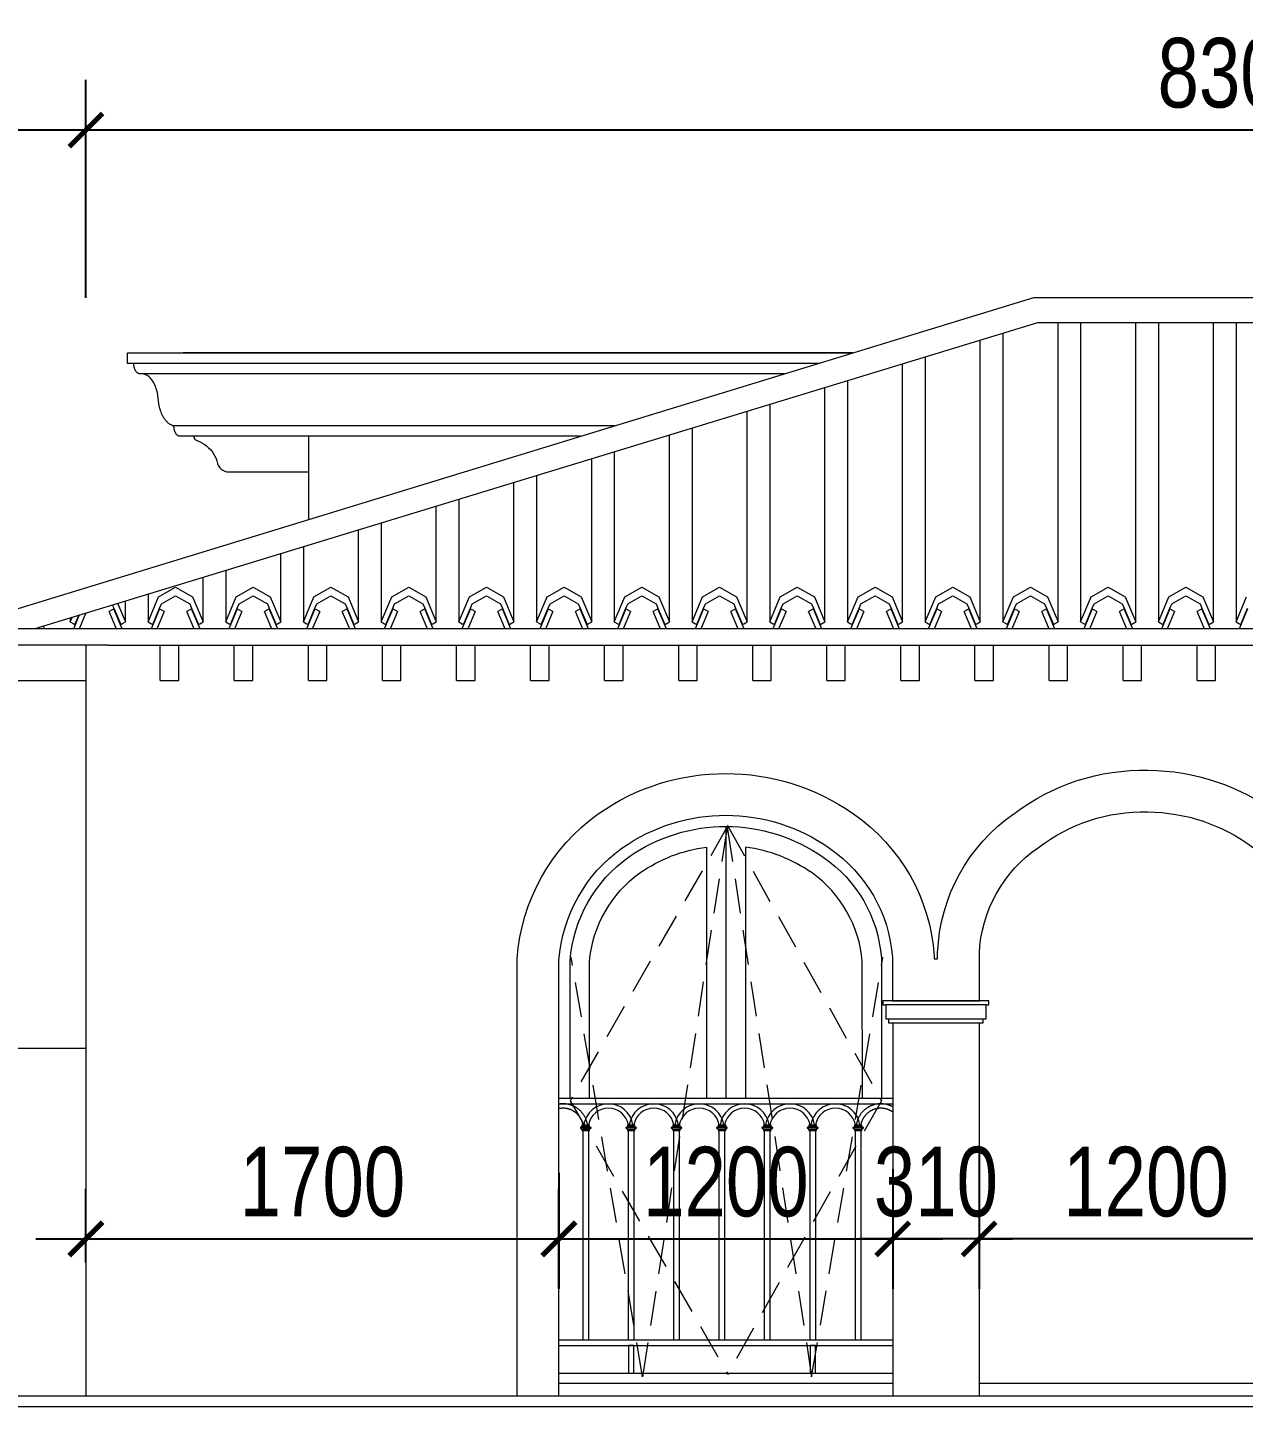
# Model space of a CAD drawing. Header units: millimetres. Extents: x -78046 to 260989, y -99288 to 158505.
# Drawn here: x 240354 to 244725, y -56219 to -51262 of the extents above; entities that cross this region are included whole.
import ezdxf
from ezdxf.xclip import XClip

# ---------------------------------------------------------------- set-up
doc = ezdxf.new("R2010")
doc.units = ezdxf.units.MM
doc.header["$LTSCALE"] = 100
doc.header["$XCLIPFRAME"] = 0
doc.header["$PDMODE"] = 98
doc.linetypes.add('HIDDEN', pattern=[0.375, 0.25, -0.125])
doc.layers.get('Defpoints').update_dxf_attribs({"lineweight": 13})
for name, color, linetype, lineweight in [('-DOOR', 137, 'Continuous', 9), ('-HATCH', 8, 'Continuous', 5), ('-HIDE', 3, 'HIDDEN', 13), ('-LINE1', 7, 'Continuous', 18)]:
    doc.layers.add(name, color=color, linetype=linetype, lineweight=lineweight)
doc.styles.add('AVANH', font='VHAVAN_2.TTF', dxfattribs={"width": 0.8})
doc.dimstyles.new('C_100A3', dxfattribs={"dimscale": 100, "dimtxt": 2.5, "dimasz": 1.2, "dimexe": 1.8, "dimexo": 0, "dimgap": 0.75, "dimtad": 1, "dimdec": 0, "dimzin": 0, "dimdsep": 46, "dimtxsty": 'AVANH', "dimblk": 'ARCHTICK', "dimcen": 0, "dimdle": 1.8, "dimclrd": 256, "dimclre": 256, "dimclrt": 7, "dimadec": 0, "dimazin": 0, "dimtfac": 0.0001, "dimtdec": 0, "dimtix": 1, "dimtmove": 2, "dimatfit": 3, "dimldrblk": 'ARCHTICK', "dimfxl": 1.8, "dimtolj": 1, "dimtzin": 0, "dimarcsym": 0})

# ---------------------------------------------------------------- blocks, each defined once
blk = doc.blocks.new('lancan')
for p, q in [((-1.1, 988.8), (6547.2, 988.8)), ((-1.1, 968.8), (6547.2, 968.8)), ((485.6, 893), (485.6, 891)), ((485.6, 893), (489.6, 893)), ((489.6, 893), (508.8, 893)), ((508.8, 893), (512.8, 893)), ((512.8, 891), (512.8, 893)), ((648.8, 893), (648.8, 891)), ((648.8, 893), (652.8, 893)), ((652.8, 893), (672, 893)), ((672, 893), (676, 893)), ((676, 891), (676, 893)), ((812, 893), (812, 891)), ((812, 893), (816, 893)), ((816, 893), (835.2, 893)), ((835.2, 893), (839.2, 893)), ((839.2, 891), (839.2, 893)), ((975.2, 893), (975.2, 891)), ((975.2, 893), (979.2, 893)), ((979.2, 893), (998.4, 893)), ((998.4, 893), (1002.4, 893)), ((1002.4, 891), (1002.4, 893)), ((1138.4, 893), (1138.4, 891)), ((1138.4, 893), (1142.4, 893)), ((1142.4, 893), (1161.6, 893)), ((1161.6, 893), (1165.6, 893)), ((1165.6, 891), (1165.6, 893)), ((1301.6, 893), (1301.6, 891)), ((1301.6, 893), (1305.6, 893)), ((1305.6, 893), (1324.8, 893)), ((1324.8, 893), (1328.8, 893)), ((1328.8, 891), (1328.8, 893)), ((1464.8, 893), (1464.8, 891)), ((1464.8, 893), (1468.8, 893)), ((1468.8, 893), (1488, 893)), ((1488, 893), (1492, 893)), ((1492, 891), (1492, 893)), ((488, 889), (479.8, 883.9)), ((479.8, 883.9), (479.8, 881.9)), ((489.6, 883.9), (479.8, 883.9)), ((479.8, 881.9), (488, 876.9)), ((489.6, 881.9), (479.8, 881.9)), ((485.6, 891), (488, 891)), ((485.6, 874.9), (485.6, 872.9)), ((485.6, 874.9), (488, 874.9)), ((485.6, 872.9), (489.6, 872.9)), ((488, 891), (488, 889)), ((488, 891), (489.6, 891)), ((488, 889), (510.4, 889)), ((488, 876.9), (488, 874.9)), ((488, 876.9), (510.4, 876.9)), ((488, 874.9), (489.6, 874.9)), ((508.8, 891), (489.6, 891)), ((489.6, 881.9), (489.6, 883.9)), ((489.6, 883.9), (508.8, 883.9)), ((489.6, 881.9), (508.8, 881.9)), ((508.8, 874.9), (489.6, 874.9)), ((489.6, 120), (489.6, 872.9)), ((489.6, 872.9), (508.8, 872.9)), ((508.8, 891), (510.4, 891)), ((508.8, 883.9), (508.8, 881.9)), ((508.8, 883.9), (518.6, 883.9)), ((508.8, 881.9), (518.6, 881.9)), ((508.8, 874.9), (510.4, 874.9)), ((508.8, 872.9), (508.8, 120)), ((508.8, 872.9), (512.8, 872.9)), ((510.4, 889), (510.4, 891)), ((510.4, 891), (512.8, 891)), ((518.6, 883.9), (510.4, 889)), ((510.4, 876.9), (518.6, 881.9)), ((510.4, 874.9), (510.4, 876.9)), ((510.4, 874.9), (512.8, 874.9)), ((512.8, 872.9), (512.8, 874.9)), ((518.6, 881.9), (518.6, 883.9)), ((651.2, 889), (643, 884)), ((643, 884), (643, 882)), ((652.8, 884), (643, 884)), ((643, 882), (651.2, 876.9)), ((652.8, 882), (643, 882)), ((648.8, 891), (651.2, 891)), ((648.8, 874.9), (648.8, 872.9)), ((648.8, 874.9), (651.2, 874.9)), ((648.8, 872.9), (652.8, 872.9)), ((651.2, 891), (651.2, 889)), ((651.2, 891), (652.8, 891)), ((651.2, 889), (673.6, 889)), ((651.2, 876.9), (651.2, 874.9)), ((651.2, 876.9), (673.6, 876.9)), ((651.2, 874.9), (652.8, 874.9)), ((672, 891), (652.8, 891)), ((652.8, 882), (652.8, 884)), ((652.8, 884), (672, 884)), ((652.8, 882), (672, 882)), ((672, 874.9), (652.8, 874.9)), ((652.8, 120), (652.8, 872.9)), ((652.8, 872.9), (672, 872.9)), ((672, 891), (673.6, 891)), ((672, 884), (672, 882)), ((672, 884), (681.8, 884)), ((672, 882), (681.8, 882)), ((672, 874.9), (673.6, 874.9)), ((672, 872.9), (672, 120)), ((672, 872.9), (676, 872.9)), ((673.6, 889), (673.6, 891)), ((673.6, 891), (676, 891)), ((681.8, 884), (673.6, 889)), ((673.6, 876.9), (681.8, 882)), ((673.6, 874.9), (673.6, 876.9)), ((673.6, 874.9), (676, 874.9)), ((676, 872.9), (676, 874.9)), ((681.8, 882), (681.8, 884)), ((814.4, 889), (806.2, 884)), ((806.2, 884), (806.2, 882)), ((816, 884), (806.2, 884)), ((806.2, 882), (814.4, 876.9)), ((816, 882), (806.2, 882)), ((812, 891), (814.4, 891)), ((812, 874.9), (812, 872.9)), ((812, 874.9), (814.4, 874.9)), ((812, 872.9), (816, 872.9)), ((814.4, 891), (814.4, 889)), ((814.4, 891), (816, 891)), ((814.4, 889), (836.8, 889)), ((814.4, 876.9), (814.4, 874.9)), ((814.4, 876.9), (836.8, 876.9)), ((814.4, 874.9), (816, 874.9)), ((835.2, 891), (816, 891)), ((816, 882), (816, 884)), ((816, 884), (835.2, 884)), ((816, 882), (835.2, 882)), ((835.2, 874.9), (816, 874.9)), ((816, 120), (816, 872.9)), ((816, 872.9), (835.2, 872.9)), ((835.2, 891), (836.8, 891)), ((835.2, 884), (835.2, 882)), ((835.2, 884), (845, 884)), ((835.2, 882), (845, 882)), ((835.2, 874.9), (836.8, 874.9)), ((835.2, 872.9), (835.2, 120)), ((835.2, 872.9), (839.2, 872.9)), ((836.8, 889), (836.8, 891)), ((836.8, 891), (839.2, 891)), ((845, 884), (836.8, 889)), ((836.8, 876.9), (845, 882)), ((836.8, 874.9), (836.8, 876.9)), ((836.8, 874.9), (839.2, 874.9)), ((839.2, 872.9), (839.2, 874.9)), ((845, 882), (845, 884)), ((977.6, 889), (969.4, 884)), ((969.4, 884), (969.4, 882)), ((979.2, 884), (969.4, 884)), ((969.4, 882), (977.6, 876.9)), ((979.2, 882), (969.4, 882)), ((975.2, 891), (977.6, 891)), ((975.2, 874.9), (975.2, 872.9)), ((975.2, 874.9), (977.6, 874.9)), ((975.2, 872.9), (979.2, 872.9)), ((977.6, 891), (977.6, 889)), ((977.6, 891), (979.2, 891)), ((977.6, 889), (1000, 889)), ((977.6, 876.9), (977.6, 874.9)), ((977.6, 876.9), (1000, 876.9)), ((977.6, 874.9), (979.2, 874.9)), ((998.4, 891), (979.2, 891)), ((979.2, 882), (979.2, 884)), ((979.2, 884), (998.4, 884)), ((979.2, 882), (998.4, 882)), ((998.4, 874.9), (979.2, 874.9)), ((979.2, 120), (979.2, 872.9)), ((979.2, 872.9), (998.4, 872.9)), ((998.4, 891), (1000, 891)), ((998.4, 884), (998.4, 882)), ((998.4, 884), (1008.2, 884)), ((998.4, 882), (1008.2, 882)), ((998.4, 874.9), (1000, 874.9)), ((998.4, 872.9), (998.4, 120)), ((998.4, 872.9), (1002.4, 872.9)), ((1000, 889), (1000, 891)), ((1000, 891), (1002.4, 891)), ((1008.2, 884), (1000, 889)), ((1000, 876.9), (1008.2, 882)), ((1000, 874.9), (1000, 876.9)), ((1000, 874.9), (1002.4, 874.9)), ((1002.4, 872.9), (1002.4, 874.9)), ((1008.2, 882), (1008.2, 884)), ((1140.8, 889), (1132.6, 884)), ((1132.6, 884), (1132.6, 882)), ((1142.4, 884), (1132.6, 884)), ((1132.6, 882), (1140.8, 876.9)), ((1142.4, 882), (1132.6, 882)), ((1138.4, 891), (1140.8, 891)), ((1138.4, 874.9), (1138.4, 872.9)), ((1138.4, 874.9), (1140.8, 874.9)), ((1138.4, 872.9), (1142.4, 872.9)), ((1140.8, 891), (1140.8, 889)), ((1140.8, 891), (1142.4, 891)), ((1140.8, 889), (1163.2, 889)), ((1140.8, 876.9), (1140.8, 874.9)), ((1140.8, 876.9), (1163.2, 876.9)), ((1140.8, 874.9), (1142.4, 874.9)), ((1161.6, 891), (1142.4, 891)), ((1142.4, 882), (1142.4, 884)), ((1142.4, 884), (1161.6, 884)), ((1142.4, 882), (1161.6, 882)), ((1161.6, 874.9), (1142.4, 874.9)), ((1142.4, 120), (1142.4, 872.9)), ((1142.4, 872.9), (1161.6, 872.9)), ((1161.6, 891), (1163.2, 891)), ((1161.6, 884), (1161.6, 882)), ((1161.6, 884), (1171.4, 884)), ((1161.6, 882), (1171.4, 882)), ((1161.6, 874.9), (1163.2, 874.9)), ((1161.6, 872.9), (1161.6, 120)), ((1161.6, 872.9), (1165.6, 872.9)), ((1163.2, 889), (1163.2, 891)), ((1163.2, 891), (1165.6, 891)), ((1171.4, 884), (1163.2, 889)), ((1163.2, 876.9), (1171.4, 882)), ((1163.2, 874.9), (1163.2, 876.9)), ((1163.2, 874.9), (1165.6, 874.9)), ((1165.6, 872.9), (1165.6, 874.9)), ((1171.4, 882), (1171.4, 884)), ((1304, 889), (1295.8, 884)), ((1295.8, 884), (1295.8, 882)), ((1305.6, 884), (1295.8, 884)), ((1295.8, 882), (1304, 876.9)), ((1305.6, 882), (1295.8, 882)), ((1301.6, 891), (1304, 891)), ((1301.6, 874.9), (1301.6, 872.9)), ((1301.6, 874.9), (1304, 874.9)), ((1301.6, 872.9), (1305.6, 872.9)), ((1304, 891), (1304, 889)), ((1304, 891), (1305.6, 891)), ((1304, 889), (1326.4, 889)), ((1304, 876.9), (1304, 874.9)), ((1304, 876.9), (1326.4, 876.9)), ((1304, 874.9), (1305.6, 874.9)), ((1324.8, 891), (1305.6, 891)), ((1305.6, 882), (1305.6, 884)), ((1305.6, 884), (1324.8, 884)), ((1305.6, 882), (1324.8, 882)), ((1324.8, 874.9), (1305.6, 874.9)), ((1305.6, 120), (1305.6, 872.9)), ((1305.6, 872.9), (1324.8, 872.9)), ((1324.8, 891), (1326.4, 891)), ((1324.8, 884), (1324.8, 882)), ((1324.8, 884), (1334.6, 884)), ((1324.8, 882), (1334.6, 882)), ((1324.8, 874.9), (1326.4, 874.9)), ((1324.8, 872.9), (1324.8, 120)), ((1324.8, 872.9), (1328.8, 872.9)), ((1326.4, 889), (1326.4, 891)), ((1326.4, 891), (1328.8, 891)), ((1334.6, 884), (1326.4, 889)), ((1326.4, 876.9), (1334.6, 882)), ((1326.4, 874.9), (1326.4, 876.9)), ((1326.4, 874.9), (1328.8, 874.9)), ((1328.8, 872.9), (1328.8, 874.9)), ((1334.6, 882), (1334.6, 884)), ((1467.2, 889), (1459, 884)), ((1459, 884), (1459, 882)), ((1468.8, 884), (1459, 884)), ((1459, 882), (1467.2, 876.9)), ((1468.8, 882), (1459, 882)), ((1464.8, 891), (1467.2, 891)), ((1464.8, 874.9), (1464.8, 872.9)), ((1464.8, 874.9), (1467.2, 874.9)), ((1464.8, 872.9), (1468.8, 872.9)), ((1467.2, 891), (1467.2, 889)), ((1467.2, 891), (1468.8, 891)), ((1467.2, 889), (1489.6, 889)), ((1467.2, 876.9), (1467.2, 874.9)), ((1467.2, 876.9), (1489.6, 876.9)), ((1467.2, 874.9), (1468.8, 874.9)), ((1488, 891), (1468.8, 891)), ((1468.8, 882), (1468.8, 884)), ((1468.8, 884), (1488, 884)), ((1468.8, 882), (1488, 882)), ((1488, 874.9), (1468.8, 874.9)), ((1468.8, 120), (1468.8, 872.9)), ((1468.8, 872.9), (1488, 872.9)), ((1488, 891), (1489.6, 891)), ((1488, 884), (1488, 882)), ((1488, 884), (1497.8, 884)), ((1488, 882), (1497.8, 882)), ((1488, 874.9), (1489.6, 874.9)), ((1488, 872.9), (1488, 120)), ((1488, 872.9), (1492, 872.9)), ((1489.6, 889), (1489.6, 891)), ((1489.6, 891), (1492, 891)), ((1497.8, 884), (1489.6, 889)), ((1489.6, 876.9), (1497.8, 882)), ((1489.6, 874.9), (1489.6, 876.9)), ((1489.6, 874.9), (1492, 874.9)), ((1492, 872.9), (1492, 874.9)), ((1497.8, 882), (1497.8, 884)), ((-1.1, 120), (6547.2, 120)), ((-1.1, 100), (6547.2, 100)), ((-1.1, 0), (6547.2, 0))]:
    blk.add_line(p, q)
for points in [[(672, 100), (652.8, 100), (652.8, 0), (672, 0)], [(1324.8, 100), (1305.6, 100), (1305.6, 0), (1324.8, 0)]]:
    blk.add_lwpolyline(points, close=True)
for centre, radius, start, end in [((417.6, 879.7), 89.2, 8.5304, 171.4696), ((417.6, 879.7), 73.2, 10.4137, 169.5863), ((580.8, 879.7), 89.2, 8.5304, 171.4696), ((580.8, 879.7), 73.2, 10.4137, 169.5863), ((744, 879.7), 89.2, 8.5304, 171.4696), ((744, 879.7), 73.2, 10.4137, 169.5863), ((907.2, 879.7), 89.2, 8.5304, 171.4696), ((907.2, 879.7), 73.2, 10.4137, 169.5863), ((1070.4, 879.7), 89.2, 8.5304, 171.4696), ((1070.4, 879.7), 73.2, 10.4137, 169.5863), ((1233.6, 879.7), 89.2, 8.5304, 171.4696), ((1233.6, 879.7), 73.2, 10.4137, 169.5863), ((1396.8, 879.8), 89.2, 8.5304, 171.4696), ((1396.8, 879.8), 73.2, 10.4137, 169.5863), ((1560, 879.8), 89.2, 8.5304, 171.4696), ((1560, 879.8), 73.2, 10.4137, 169.5863)]:
    blk.add_arc(centre, radius, start, end)
blk = doc.blocks.new('erte')
for p, q in [((212953.1, -49738), (212953.1, -52249.4)), ((213151.2, -52249.4), (213151.2, -49738)), ((213232.5, -49738), (213232.5, -52249.4)), ((213430.6, -52249.4), (213430.6, -49738)), ((213511.9, -49738), (213511.9, -52249.4)), ((213710, -52249.4), (213710, -49738)), ((213791.3, -49738), (213791.3, -52249.4)), ((213989.4, -52249.4), (213989.4, -49738)), ((214070.7, -49738), (214070.7, -52249.4)), ((214268.8, -52249.4), (214268.8, -49738)), ((214350.1, -49738), (214350.1, -52249.4)), ((214548.2, -52249.4), (214548.2, -49738)), ((214629.5, -49738), (214629.5, -52249.4)), ((214827.6, -52249.4), (214827.6, -49738)), ((214908.9, -49738), (214908.9, -52249.4)), ((215107, -52249.4), (215107, -49738)), ((215188.3, -49738), (215188.3, -52249.4)), ((215386.4, -52249.4), (215386.4, -49738)), ((215467.7, -49738), (215467.7, -52249.4)), ((215665.8, -52249.4), (215665.8, -49738)), ((215747.1, -49738), (215747.1, -52249.4)), ((215945.2, -52249.4), (215945.2, -49738)), ((216026.5, -49738), (216026.5, -52249.4)), ((216224.6, -52249.4), (216224.6, -49738)), ((216305.9, -49738), (216305.9, -52249.4)), ((216504, -52249.4), (216504, -49738)), ((216585.3, -49738), (216585.3, -52249.4)), ((216783.4, -52249.4), (216783.4, -49738)), ((216864.7, -49738), (216864.7, -52249.4)), ((217062.8, -52249.4), (217062.8, -49738)), ((217144.1, -49738), (217144.1, -52249.4)), ((213270.3, -52159), (213331.5, -52124.5)), ((213331.5, -52124.5), (213392.7, -52159)), ((213549.7, -52159), (213610.9, -52124.5)), ((213610.9, -52124.5), (213672.1, -52159)), ((213829.1, -52159), (213890.3, -52124.5)), ((213890.3, -52124.5), (213951.5, -52159)), ((214108.5, -52159), (214169.7, -52124.5)), ((214169.7, -52124.5), (214230.9, -52159)), ((214387.9, -52159), (214449.1, -52124.5)), ((214449.1, -52124.5), (214510.3, -52159)), ((214667.3, -52159), (214728.5, -52124.5)), ((214728.5, -52124.5), (214789.7, -52159)), ((214946.7, -52159), (215007.9, -52124.5)), ((215007.9, -52124.5), (215069.1, -52159)), ((215226.1, -52159), (215287.3, -52124.5)), ((215287.3, -52124.5), (215348.5, -52159)), ((215505.5, -52159), (215566.7, -52124.5)), ((215566.7, -52124.5), (215627.9, -52159)), ((215784.9, -52159), (215846.1, -52124.5)), ((215846.1, -52124.5), (215907.3, -52159)), ((216064.3, -52159), (216125.5, -52124.5)), ((216125.5, -52124.5), (216186.7, -52159)), ((216343.7, -52159), (216404.9, -52124.5)), ((216404.9, -52124.5), (216466.1, -52159)), ((216623.1, -52159), (216684.3, -52124.5)), ((216684.3, -52124.5), (216745.5, -52159)), ((216902.5, -52159), (216963.7, -52124.5)), ((216963.7, -52124.5), (217024.9, -52159)), ((212953.1, -52249.4), (212990.9, -52159)), ((213102.9, -52184), (213109.7, -52200.2)), ((213113.3, -52159), (213151.2, -52249.4)), ((213232.5, -52249.4), (213270.3, -52159)), ((213274, -52200.2), (213280.8, -52184)), ((213280.8, -52184), (213331.5, -52155.3)), ((213331.5, -52155.3), (213382.3, -52184)), ((213382.3, -52184), (213389.1, -52200.2)), ((213392.7, -52159), (213430.6, -52249.4)), ((213511.9, -52249.4), (213549.7, -52159)), ((213553.4, -52200.2), (213560.2, -52184)), ((213560.2, -52184), (213610.9, -52155.3)), ((213610.9, -52155.3), (213661.7, -52184)), ((213661.7, -52184), (213668.5, -52200.2)), ((213672.1, -52159), (213710, -52249.4)), ((213791.3, -52249.4), (213829.1, -52159)), ((213832.8, -52200.2), (213839.6, -52184)), ((213839.6, -52184), (213890.3, -52155.3)), ((213890.3, -52155.3), (213941.1, -52184)), ((213941.1, -52184), (213947.9, -52200.2)), ((213951.5, -52159), (213989.4, -52249.4)), ((214070.7, -52249.4), (214108.5, -52159)), ((214112.2, -52200.2), (214119, -52184)), ((214119, -52184), (214169.7, -52155.3)), ((214169.7, -52155.3), (214220.5, -52184)), ((214220.5, -52184), (214227.3, -52200.2)), ((214230.9, -52159), (214268.8, -52249.4)), ((214350.1, -52249.4), (214387.9, -52159)), ((214391.6, -52200.2), (214398.4, -52184)), ((214398.4, -52184), (214449.1, -52155.3)), ((214449.1, -52155.3), (214499.9, -52184)), ((214499.9, -52184), (214506.7, -52200.2)), ((214510.3, -52159), (214548.2, -52249.4)), ((214629.5, -52249.4), (214667.3, -52159)), ((214671, -52200.2), (214677.8, -52184)), ((214677.8, -52184), (214728.5, -52155.3)), ((214728.5, -52155.3), (214779.3, -52184)), ((214779.3, -52184), (214786.1, -52200.2)), ((214789.7, -52159), (214827.6, -52249.4)), ((214908.9, -52249.4), (214946.7, -52159)), ((214950.4, -52200.2), (214957.2, -52184)), ((214957.2, -52184), (215007.9, -52155.3)), ((215007.9, -52155.3), (215058.7, -52184)), ((215058.7, -52184), (215065.5, -52200.2)), ((215069.1, -52159), (215107, -52249.4)), ((215188.3, -52249.4), (215226.1, -52159)), ((215229.8, -52200.2), (215236.6, -52184)), ((215236.6, -52184), (215287.3, -52155.3)), ((215287.3, -52155.3), (215338.1, -52184)), ((215338.1, -52184), (215344.9, -52200.2)), ((215348.5, -52159), (215386.4, -52249.4)), ((215467.7, -52249.4), (215505.5, -52159)), ((215509.2, -52200.2), (215516, -52184)), ((215516, -52184), (215566.7, -52155.3)), ((215566.7, -52155.3), (215617.5, -52184)), ((215617.5, -52184), (215624.3, -52200.2)), ((215627.9, -52159), (215665.8, -52249.4)), ((215747.1, -52249.4), (215784.9, -52159)), ((215788.6, -52200.2), (215795.4, -52184)), ((215795.4, -52184), (215846.1, -52155.3)), ((215846.1, -52155.3), (215896.9, -52184)), ((215896.9, -52184), (215903.7, -52200.2)), ((215907.3, -52159), (215945.2, -52249.4)), ((216026.5, -52249.4), (216064.3, -52159)), ((216068, -52200.2), (216074.8, -52184)), ((216074.8, -52184), (216125.5, -52155.3)), ((216125.5, -52155.3), (216176.3, -52184)), ((216176.3, -52184), (216183.1, -52200.2)), ((216186.7, -52159), (216224.6, -52249.4)), ((216305.9, -52249.4), (216343.7, -52159)), ((216347.4, -52200.2), (216354.2, -52184)), ((216354.2, -52184), (216404.9, -52155.3)), ((216404.9, -52155.3), (216455.7, -52184)), ((216455.7, -52184), (216462.5, -52200.2)), ((216466.1, -52159), (216504, -52249.4)), ((216585.3, -52249.4), (216623.1, -52159)), ((216626.8, -52200.2), (216633.6, -52184)), ((216633.6, -52184), (216684.3, -52155.3)), ((216684.3, -52155.3), (216735.1, -52184)), ((216735.1, -52184), (216741.9, -52200.2)), ((216745.5, -52159), (216783.4, -52249.4)), ((216864.7, -52249.4), (216902.5, -52159)), ((216906.2, -52200.2), (216913, -52184)), ((216913, -52184), (216963.7, -52155.3)), ((216963.7, -52155.3), (217014.5, -52184)), ((217014.5, -52184), (217021.3, -52200.2)), ((217024.9, -52159), (217062.8, -52249.4)), ((217144.1, -52249.4), (217181.9, -52159)), ((212838.7, -52271.6), (212813.4, -52211.2)), ((212859.6, -52271.6), (212830.3, -52201.7)), ((212994.6, -52201.7), (212965.3, -52271.6)), ((212970, -52258.9), (212994.6, -52200.2)), ((213011.5, -52211.2), (212986.2, -52271.6)), ((213109.7, -52201.7), (213092.8, -52211.2)), ((213118.1, -52271.6), (213092.8, -52211.2)), ((213109.7, -52200.2), (213109.7, -52201.7)), ((213109.7, -52200.2), (213134.3, -52258.9)), ((213139, -52271.6), (213109.7, -52201.7)), ((213274, -52201.7), (213244.7, -52271.6)), ((213249.4, -52258.9), (213274, -52200.2)), ((213290.9, -52211.2), (213265.6, -52271.6)), ((213274, -52201.7), (213274, -52200.2)), ((213290.9, -52211.2), (213274, -52201.7)), ((213389.1, -52201.7), (213372.2, -52211.2)), ((213397.5, -52271.6), (213372.2, -52211.2)), ((213389.1, -52200.2), (213389.1, -52201.7)), ((213389.1, -52200.2), (213413.7, -52258.9)), ((213418.4, -52271.6), (213389.1, -52201.7)), ((213553.4, -52201.7), (213524.1, -52271.6)), ((213528.8, -52258.9), (213553.4, -52200.2)), ((213570.3, -52211.2), (213545, -52271.6)), ((213553.4, -52201.7), (213553.4, -52200.2)), ((213570.3, -52211.2), (213553.4, -52201.7)), ((213668.5, -52201.7), (213651.6, -52211.2)), ((213676.9, -52271.6), (213651.6, -52211.2)), ((213668.5, -52200.2), (213668.5, -52201.7)), ((213668.5, -52200.2), (213693.1, -52258.9)), ((213697.8, -52271.6), (213668.5, -52201.7)), ((213832.8, -52201.7), (213803.5, -52271.6)), ((213808.2, -52258.9), (213832.8, -52200.2)), ((213849.7, -52211.2), (213824.4, -52271.6)), ((213832.8, -52201.7), (213832.8, -52200.2)), ((213849.7, -52211.2), (213832.8, -52201.7)), ((213947.9, -52201.7), (213931, -52211.2)), ((213956.3, -52271.6), (213931, -52211.2)), ((213947.9, -52200.2), (213947.9, -52201.7)), ((213947.9, -52200.2), (213972.5, -52258.9)), ((213977.2, -52271.6), (213947.9, -52201.7)), ((214112.2, -52201.7), (214082.9, -52271.6)), ((214087.6, -52258.9), (214112.2, -52200.2)), ((214129.1, -52211.2), (214103.8, -52271.6)), ((214112.2, -52201.7), (214112.2, -52200.2)), ((214129.1, -52211.2), (214112.2, -52201.7)), ((214227.3, -52201.7), (214210.4, -52211.2)), ((214235.7, -52271.6), (214210.4, -52211.2)), ((214227.3, -52200.2), (214227.3, -52201.7)), ((214227.3, -52200.2), (214251.9, -52258.9)), ((214256.6, -52271.6), (214227.3, -52201.7)), ((214391.6, -52201.7), (214362.3, -52271.6)), ((214367, -52258.9), (214391.6, -52200.2)), ((214408.5, -52211.2), (214383.2, -52271.6)), ((214391.6, -52201.7), (214391.6, -52200.2)), ((214408.5, -52211.2), (214391.6, -52201.7)), ((214506.7, -52201.7), (214489.8, -52211.2)), ((214515.1, -52271.6), (214489.8, -52211.2)), ((214506.7, -52200.2), (214506.7, -52201.7)), ((214506.7, -52200.2), (214531.3, -52258.9)), ((214536, -52271.6), (214506.7, -52201.7)), ((214671, -52201.7), (214641.7, -52271.6)), ((214646.4, -52258.9), (214671, -52200.2)), ((214687.9, -52211.2), (214662.6, -52271.6)), ((214671, -52201.7), (214671, -52200.2)), ((214687.9, -52211.2), (214671, -52201.7)), ((214786.1, -52201.7), (214769.2, -52211.2)), ((214794.5, -52271.6), (214769.2, -52211.2)), ((214786.1, -52200.2), (214786.1, -52201.7)), ((214786.1, -52200.2), (214810.7, -52258.9)), ((214815.4, -52271.6), (214786.1, -52201.7)), ((214950.4, -52201.7), (214921.1, -52271.6)), ((214925.8, -52258.9), (214950.4, -52200.2)), ((214967.3, -52211.2), (214942, -52271.6)), ((214950.4, -52201.7), (214950.4, -52200.2)), ((214967.3, -52211.2), (214950.4, -52201.7)), ((215065.5, -52201.7), (215048.6, -52211.2)), ((215073.9, -52271.6), (215048.6, -52211.2)), ((215065.5, -52200.2), (215065.5, -52201.7)), ((215065.5, -52200.2), (215090.1, -52258.9)), ((215094.8, -52271.6), (215065.5, -52201.7)), ((215229.8, -52201.7), (215200.5, -52271.6)), ((215205.2, -52258.9), (215229.8, -52200.2)), ((215246.7, -52211.2), (215221.4, -52271.6)), ((215229.8, -52201.7), (215229.8, -52200.2)), ((215246.7, -52211.2), (215229.8, -52201.7)), ((215344.9, -52201.7), (215328, -52211.2)), ((215353.3, -52271.6), (215328, -52211.2)), ((215344.9, -52200.2), (215344.9, -52201.7)), ((215344.9, -52200.2), (215369.5, -52258.9)), ((215374.2, -52271.6), (215344.9, -52201.7)), ((215509.2, -52201.7), (215479.9, -52271.6)), ((215484.6, -52258.9), (215509.2, -52200.2)), ((215526.1, -52211.2), (215500.8, -52271.6)), ((215509.2, -52201.7), (215509.2, -52200.2)), ((215526.1, -52211.2), (215509.2, -52201.7)), ((215624.3, -52201.7), (215607.4, -52211.2)), ((215632.7, -52271.6), (215607.4, -52211.2)), ((215624.3, -52200.2), (215624.3, -52201.7)), ((215624.3, -52200.2), (215648.9, -52258.9)), ((215653.6, -52271.6), (215624.3, -52201.7)), ((215788.6, -52201.7), (215759.3, -52271.6)), ((215764, -52258.9), (215788.6, -52200.2)), ((215805.5, -52211.2), (215780.2, -52271.6)), ((215788.6, -52201.7), (215788.6, -52200.2)), ((215805.5, -52211.2), (215788.6, -52201.7)), ((215903.7, -52201.7), (215886.8, -52211.2)), ((215912.1, -52271.6), (215886.8, -52211.2)), ((215903.7, -52200.2), (215903.7, -52201.7)), ((215903.7, -52200.2), (215928.3, -52258.9)), ((215933, -52271.6), (215903.7, -52201.7)), ((216068, -52201.7), (216038.7, -52271.6)), ((216043.4, -52258.9), (216068, -52200.2)), ((216084.9, -52211.2), (216059.6, -52271.6)), ((216068, -52201.7), (216068, -52200.2)), ((216084.9, -52211.2), (216068, -52201.7)), ((216183.1, -52201.7), (216166.2, -52211.2)), ((216191.5, -52271.6), (216166.2, -52211.2)), ((216183.1, -52200.2), (216183.1, -52201.7)), ((216183.1, -52200.2), (216207.7, -52258.9)), ((216212.4, -52271.6), (216183.1, -52201.7)), ((216347.4, -52201.7), (216318.1, -52271.6)), ((216322.8, -52258.9), (216347.4, -52200.2)), ((216364.3, -52211.2), (216339, -52271.6)), ((216347.4, -52201.7), (216347.4, -52200.2)), ((216364.3, -52211.2), (216347.4, -52201.7)), ((216462.5, -52201.7), (216445.6, -52211.2)), ((216470.9, -52271.6), (216445.6, -52211.2)), ((216462.5, -52200.2), (216462.5, -52201.7)), ((216462.5, -52200.2), (216487.1, -52258.9)), ((216491.8, -52271.6), (216462.5, -52201.7)), ((216626.8, -52201.7), (216597.5, -52271.6)), ((216602.2, -52258.9), (216626.8, -52200.2)), ((216643.7, -52211.2), (216618.4, -52271.6)), ((216626.8, -52201.7), (216626.8, -52200.2)), ((216643.7, -52211.2), (216626.8, -52201.7)), ((216741.9, -52201.7), (216725, -52211.2)), ((216750.3, -52271.6), (216725, -52211.2)), ((216741.9, -52200.2), (216741.9, -52201.7)), ((216741.9, -52200.2), (216766.5, -52258.9)), ((216771.2, -52271.6), (216741.9, -52201.7)), ((216906.2, -52201.7), (216876.9, -52271.6)), ((216881.6, -52258.9), (216906.2, -52200.2)), ((216923.1, -52211.2), (216897.8, -52271.6)), ((216906.2, -52201.7), (216906.2, -52200.2)), ((216923.1, -52211.2), (216906.2, -52201.7)), ((217021.3, -52201.7), (217004.4, -52211.2)), ((217029.7, -52271.6), (217004.4, -52211.2)), ((217021.3, -52200.2), (217021.3, -52201.7)), ((217021.3, -52200.2), (217045.9, -52258.9)), ((217050.6, -52271.6), (217021.3, -52201.7)), ((217185.6, -52201.7), (217156.3, -52271.6)), ((217161, -52258.9), (217185.6, -52200.2)), ((212953.1, -52249.4), (212965.3, -52256.3)), ((212965.3, -52256.3), (212970, -52258.9)), ((213134.3, -52258.9), (213138.9, -52256.3)), ((213138.9, -52256.3), (213151.2, -52249.4)), ((213232.5, -52249.4), (213244.7, -52256.3)), ((213244.7, -52256.3), (213249.4, -52258.9)), ((213413.7, -52258.9), (213418.3, -52256.3)), ((213418.3, -52256.3), (213430.6, -52249.4)), ((213511.9, -52249.4), (213524.1, -52256.3)), ((213524.1, -52256.3), (213528.8, -52258.9)), ((213693.1, -52258.9), (213697.7, -52256.3)), ((213697.7, -52256.3), (213710, -52249.4)), ((213791.3, -52249.4), (213803.5, -52256.3)), ((213803.5, -52256.3), (213808.2, -52258.9)), ((213972.5, -52258.9), (213977.1, -52256.3)), ((213977.1, -52256.3), (213989.4, -52249.4)), ((214070.7, -52249.4), (214082.9, -52256.3)), ((214082.9, -52256.3), (214087.6, -52258.9)), ((214251.9, -52258.9), (214256.5, -52256.3)), ((214256.5, -52256.3), (214268.8, -52249.4)), ((214350.1, -52249.4), (214362.3, -52256.3)), ((214362.3, -52256.3), (214367, -52258.9)), ((214531.3, -52258.9), (214535.9, -52256.3)), ((214535.9, -52256.3), (214548.2, -52249.4)), ((214629.5, -52249.4), (214641.7, -52256.3)), ((214641.7, -52256.3), (214646.4, -52258.9)), ((214810.7, -52258.9), (214815.3, -52256.3)), ((214815.3, -52256.3), (214827.6, -52249.4)), ((214908.9, -52249.4), (214921.1, -52256.3)), ((214921.1, -52256.3), (214925.8, -52258.9)), ((215090.1, -52258.9), (215094.7, -52256.3)), ((215094.7, -52256.3), (215107, -52249.4)), ((215188.3, -52249.4), (215200.5, -52256.3)), ((215200.5, -52256.3), (215205.2, -52258.9)), ((215369.5, -52258.9), (215374.1, -52256.3)), ((215374.1, -52256.3), (215386.4, -52249.4)), ((215467.7, -52249.4), (215479.9, -52256.3)), ((215479.9, -52256.3), (215484.6, -52258.9)), ((215648.9, -52258.9), (215653.5, -52256.3)), ((215653.5, -52256.3), (215665.8, -52249.4)), ((215747.1, -52249.4), (215759.3, -52256.3)), ((215759.3, -52256.3), (215764, -52258.9)), ((215928.3, -52258.9), (215932.9, -52256.3)), ((215932.9, -52256.3), (215945.2, -52249.4)), ((216026.5, -52249.4), (216038.7, -52256.3)), ((216038.7, -52256.3), (216043.4, -52258.9)), ((216207.7, -52258.9), (216212.3, -52256.3)), ((216212.3, -52256.3), (216224.6, -52249.4)), ((216305.9, -52249.4), (216318.1, -52256.3)), ((216318.1, -52256.3), (216322.8, -52258.9)), ((216487.1, -52258.9), (216491.7, -52256.3)), ((216491.7, -52256.3), (216504, -52249.4)), ((216585.3, -52249.4), (216597.5, -52256.3)), ((216597.5, -52256.3), (216602.2, -52258.9)), ((216766.5, -52258.9), (216771.1, -52256.3)), ((216771.1, -52256.3), (216783.4, -52249.4)), ((216864.7, -52249.4), (216876.9, -52256.3)), ((216876.9, -52256.3), (216881.6, -52258.9)), ((217045.9, -52258.9), (217050.5, -52256.3)), ((217050.5, -52256.3), (217062.8, -52249.4)), ((217144.1, -52249.4), (217156.3, -52256.3)), ((217156.3, -52256.3), (217161, -52258.9))]:
    blk.add_line(p, q)
blk = doc.blocks.new('_ARCHTICK')
at = {"const_width": 0.15}
blk.add_lwpolyline([(-0.5, -0.5), (0.5, 0.5)], dxfattribs=at)
blk = doc.blocks.new('*D257')
at = {"layer": 'Defpoints', "lineweight": -2, "transparency": 16777216}
for p, q in [((240563.6, -52233.3), (240563.6, -51450)), ((248863.3, -52233.3), (248863.3, -51450)), ((249043.3, -51630), (240383.6, -51630))]:
    blk.add_line(p, q, dxfattribs=at)
at = {"layer": 'Defpoints', "color": 0, "transparency": 16777216}
for p in [(240563.6, -51630), (240563.6, -52233.3), (248863.3, -52233.3)]:
    blk.add_point(p, dxfattribs=at)
at = {"layer": 'Defpoints', "lineweight": -2, "transparency": 16777216, "xscale": 120, "yscale": 120, "zscale": 120, "rotation": 180}
blk.add_blockref('_ARCHTICK', (240563.6, -51630), dxfattribs=at)
at = {"layer": 'Defpoints', "lineweight": -2, "transparency": 16777216, "xscale": 120, "yscale": 120, "zscale": 120}
blk.add_blockref('_ARCHTICK', (248863.3, -51630), dxfattribs=at)
at = {"layer": 'Defpoints', "color": 7, "transparency": 16777216, "insert": (244713.5, -51425.7), "char_height": 250, "attachment_point": 5, "style": 'AVANH'}
blk.add_mtext('\\A1;8300', dxfattribs=at)
blk = doc.blocks.new('*D258')
at = {"layer": 'Defpoints', "lineweight": -2, "transparency": 16777216}
for p, q in [((237563.3, -52233.3), (237563.3, -51450)), ((240563.6, -52233.3), (240563.6, -51450)), ((240743.6, -51630), (237383.3, -51630))]:
    blk.add_line(p, q, dxfattribs=at)
at = {"layer": 'Defpoints', "color": 0, "transparency": 16777216}
for p in [(237563.3, -51630), (237563.3, -52233.3), (240563.6, -52233.3)]:
    blk.add_point(p, dxfattribs=at)
at = {"layer": 'Defpoints', "lineweight": -2, "transparency": 16777216, "xscale": 120, "yscale": 120, "zscale": 120, "rotation": 180}
blk.add_blockref('_ARCHTICK', (237563.3, -51630), dxfattribs=at)
at = {"layer": 'Defpoints', "lineweight": -2, "transparency": 16777216, "xscale": 120, "yscale": 120, "zscale": 120}
blk.add_blockref('_ARCHTICK', (240563.6, -51630), dxfattribs=at)
at = {"layer": 'Defpoints', "color": 7, "transparency": 16777216, "insert": (239063.5, -51425.7), "char_height": 250, "attachment_point": 5, "style": 'AVANH'}
blk.add_mtext('\\A1;3000', dxfattribs=at)
blk = doc.blocks.new('*D350')
at = {"layer": 'Defpoints', "lineweight": -2, "transparency": 16777216}
for p, q in [((243774.3, -55292), (243774.3, -55796.4)), ((244974.5, -55394.9), (244974.5, -55796.4)), ((245154.5, -55616.4), (243594.3, -55616.4))]:
    blk.add_line(p, q, dxfattribs=at)
at = {"layer": 'Defpoints', "color": 0, "transparency": 16777216}
for p in [(243774.3, -55292), (244974.5, -55394.9), (243774.3, -55616.4)]:
    blk.add_point(p, dxfattribs=at)
at = {"layer": 'Defpoints', "lineweight": -2, "transparency": 16777216, "xscale": 120, "yscale": 120, "zscale": 120, "rotation": 180}
blk.add_blockref('_ARCHTICK', (243774.3, -55616.4), dxfattribs=at)
at = {"layer": 'Defpoints', "lineweight": -2, "transparency": 16777216, "xscale": 120, "yscale": 120, "zscale": 120}
blk.add_blockref('_ARCHTICK', (244974.5, -55616.4), dxfattribs=at)
at = {"layer": 'Defpoints', "color": 7, "transparency": 16777216, "insert": (244374.4, -55412.1), "char_height": 250, "attachment_point": 5, "style": 'AVANH'}
blk.add_mtext('\\A1;1200', dxfattribs=at)
blk = doc.blocks.new('*D351')
at = {"layer": 'Defpoints', "lineweight": -2, "transparency": 16777216}
for p, q in [((243774.3, -55292), (243774.3, -55796.4)), ((243464.3, -55366), (243464.3, -55796.4)), ((243464.3, -55616.4), (243344.3, -55616.4)), ((243774.3, -55616.4), (243464.3, -55616.4)), ((243774.3, -55616.4), (243894.3, -55616.4))]:
    blk.add_line(p, q, dxfattribs=at)
at = {"layer": 'Defpoints', "color": 0, "transparency": 16777216}
for p in [(243774.3, -55292), (243464.3, -55366), (243464.3, -55616.4)]:
    blk.add_point(p, dxfattribs=at)
at = {"layer": 'Defpoints', "lineweight": -2, "transparency": 16777216, "xscale": 120, "yscale": 120, "zscale": 120}
blk.add_blockref('_ARCHTICK', (243464.3, -55616.4), dxfattribs=at)
at = {"layer": 'Defpoints', "lineweight": -2, "transparency": 16777216, "xscale": 120, "yscale": 120, "zscale": 120, "rotation": 180}
blk.add_blockref('_ARCHTICK', (243774.3, -55616.4), dxfattribs=at)
at = {"layer": 'Defpoints', "color": 7, "transparency": 16777216, "insert": (243619.3, -55412.1), "char_height": 250, "attachment_point": 5, "style": 'AVANH'}
blk.add_mtext('\\A1;310', dxfattribs=at)
blk = doc.blocks.new('*D347')
at = {"layer": 'Defpoints', "lineweight": -2, "transparency": 16777216}
for p, q in [((242264.1, -55378.7), (242264.1, -55796.4)), ((243464.3, -55378.7), (243464.3, -55796.4)), ((242084.1, -55616.4), (243644.3, -55616.4))]:
    blk.add_line(p, q, dxfattribs=at)
at = {"layer": 'Defpoints', "color": 0, "transparency": 16777216}
for p in [(242264.1, -55378.7), (243464.3, -55378.7), (243464.3, -55616.4)]:
    blk.add_point(p, dxfattribs=at)
at = {"layer": 'Defpoints', "lineweight": -2, "transparency": 16777216, "xscale": 120, "yscale": 120, "zscale": 120, "rotation": 180}
blk.add_blockref('_ARCHTICK', (242264.1, -55616.4), dxfattribs=at)
at = {"layer": 'Defpoints', "lineweight": -2, "transparency": 16777216, "xscale": 120, "yscale": 120, "zscale": 120}
blk.add_blockref('_ARCHTICK', (243464.3, -55616.4), dxfattribs=at)
at = {"layer": 'Defpoints', "color": 7, "transparency": 16777216, "insert": (242864.2, -55412.1), "char_height": 250, "attachment_point": 5, "style": 'AVANH'}
blk.add_mtext('\\A1;1200', dxfattribs=at)
blk = doc.blocks.new('*D352')
at = {"layer": 'Defpoints', "lineweight": -2, "transparency": 16777216}
for p, q in [((240563.6, -55701.2), (240563.6, -55436.4)), ((242264.1, -55796.4), (242264.1, -55436.4)), ((240383.6, -55616.4), (242444.1, -55616.4))]:
    blk.add_line(p, q, dxfattribs=at)
at = {"layer": 'Defpoints', "color": 0, "transparency": 16777216}
for p in [(242264.1, -55616.4), (240563.6, -55701.2), (242264.1, -55796.4)]:
    blk.add_point(p, dxfattribs=at)
at = {"layer": 'Defpoints', "lineweight": -2, "transparency": 16777216, "xscale": 120, "yscale": 120, "zscale": 120, "rotation": 180}
blk.add_blockref('_ARCHTICK', (240563.6, -55616.4), dxfattribs=at)
at = {"layer": 'Defpoints', "lineweight": -2, "transparency": 16777216, "xscale": 120, "yscale": 120, "zscale": 120}
blk.add_blockref('_ARCHTICK', (242264.1, -55616.4), dxfattribs=at)
at = {"layer": 'Defpoints', "color": 7, "transparency": 16777216, "insert": (241413.9, -55412.1), "char_height": 250, "attachment_point": 5, "style": 'AVANH'}
blk.add_mtext('\\A1;1700', dxfattribs=at)

msp = doc.modelspace()

# ---------------------------------------------------------------- linework, layer by layer
at = {"layer": '-DOOR', "lineweight": 9}
msp.add_line((242864.5, -54133.4), (242864.5, -55110.8), dxfattribs=at)
for points in [[(242304.2, -55110.8), (242304.2, -54616.2, -0.221552), (242514.6, -54243.6, -0.316377), (243214.1, -54244.5, -0.227336), (243423.1, -54605.9), (243423.1, -55110.8)], [(242374.2, -55110.8), (242374.2, -54619, -0.219786), (242555.1, -54300.7, -0.12107), (242794.5, -54207.9), (242794.5, -55110.8)], [(243354.8, -55110.8), (243354.7, -54619, 0.219786), (243173.9, -54300.7, 0.12107), (242934.5, -54207.9), (242934.5, -55110.8)]]:
    msp.add_lwpolyline(points, format="xyb", dxfattribs=at)
at = {"layer": '-HATCH'}
for p, q in [((240381.4, -53421.5), (243985.6, -52321.6)), ((243985.6, -52321.6), (245448.6, -52321.6)), ((240713.6, -52468.6), (243197.9, -52468.6)), ((243075.5, -52506.1), (240756.5, -52506.1)), ((242463.5, -52693.6), (240879.5, -52693.6)), ((242341.1, -52731.1), (240900.5, -52731.1)), ((240951.2, -52731.2), (240951.3, -52732.8)), ((240951.3, -52732.8), (240951.7, -52734.3)), ((240951.7, -52734.3), (240952.2, -52735.8)), ((240952.2, -52735.8), (240952.8, -52737.3)), ((240952.8, -52737.3), (240953.6, -52738.7)), ((240953.6, -52738.7), (240954.5, -52740)), ((240954.5, -52740), (240955.6, -52741.3)), ((240955.6, -52741.3), (240956.8, -52742.4)), ((240956.8, -52742.4), (240958.1, -52743.5)), ((240958.1, -52743.5), (240959.5, -52744.4)), ((240959.5, -52744.4), (240961, -52745.2)), ((240961, -52745.2), (240962.6, -52745.9)), ((240962.6, -52745.9), (240971.8, -52749.9)), ((240971.8, -52749.9), (240980.6, -52754.5)), ((240980.6, -52754.5), (240989, -52759.7)), ((240989, -52759.7), (240996.9, -52765.5)), ((240996.9, -52765.5), (241004.3, -52771.9)), ((241004.3, -52771.9), (241011, -52778.8)), ((241011, -52778.8), (241017.2, -52786.2)), ((241017.2, -52786.2), (241022.6, -52793.9)), ((241022.6, -52793.9), (241027.4, -52802.1)), ((241027.4, -52802.1), (241031.4, -52810.5)), ((241031.4, -52810.5), (241034.6, -52819.3)), ((241034.6, -52819.3), (241037.1, -52828.2)), ((241037.1, -52828.2), (241038.4, -52832.5)), ((241038.4, -52832.5), (241040.2, -52836.6)), ((241040.2, -52836.6), (241042.5, -52840.5)), ((241042.5, -52840.5), (241045.2, -52844.2)), ((241045.2, -52844.2), (241048.5, -52847.5)), ((241048.5, -52847.5), (241052.1, -52850.5)), ((241052.1, -52850.5), (241056.1, -52853.1)), ((241056.1, -52853.1), (241060.3, -52855.3)), ((241060.3, -52855.3), (241064.9, -52857)), ((241064.9, -52857), (241069.6, -52858.2)), ((241069.6, -52858.2), (241074.4, -52859)), ((241074.4, -52859), (241079.3, -52859.2)), ((241079.3, -52859.2), (241363.6, -52859.2)), ((240830.8, -53609.5), (240830.8, -53481.5)), ((240897.3, -53609.5), (240897.3, -53481.5)), ((241097, -53609.5), (241097, -53481.5)), ((241163.6, -53609.5), (241163.6, -53481.5)), ((241363.3, -53609.5), (241363.3, -53481.5)), ((241429.9, -53609.5), (241429.9, -53481.5)), ((241629.5, -53609.5), (241629.5, -53481.5)), ((241696.1, -53609.5), (241696.1, -53481.5)), ((241895.8, -53609.5), (241895.8, -53481.5)), ((241962.4, -53609.5), (241962.4, -53481.5)), ((242162, -53609.5), (242162, -53481.5)), ((242228.6, -53609.5), (242228.6, -53481.5)), ((242428.3, -53609.5), (242428.3, -53481.5)), ((242494.9, -53609.5), (242494.9, -53481.5)), ((242694.5, -53609.5), (242694.5, -53481.5)), ((242761.1, -53609.5), (242761.1, -53481.5)), ((242960.8, -53609.5), (242960.8, -53481.5)), ((243027.4, -53609.5), (243027.4, -53481.5)), ((243227, -53609.5), (243227, -53481.5)), ((243293.6, -53609.5), (243293.6, -53481.5)), ((243493.3, -53609.5), (243493.3, -53481.5)), ((243559.9, -53609.5), (243559.9, -53481.5)), ((243759.5, -53609.5), (243759.5, -53481.5)), ((243826.1, -53609.5), (243826.1, -53481.5)), ((244025.8, -53609.5), (244025.8, -53481.5)), ((244092.4, -53609.5), (244092.4, -53481.5)), ((244292, -53609.5), (244292, -53481.5)), ((244358.6, -53609.5), (244358.6, -53481.5)), ((244558.3, -53609.5), (244558.3, -53481.5)), ((244624.9, -53609.5), (244624.9, -53481.5)), ((240830.8, -53609.5), (240897.3, -53609.5)), ((241097, -53609.5), (241163.6, -53609.5)), ((241363.3, -53609.5), (241429.9, -53609.5)), ((241629.5, -53609.5), (241696.1, -53609.5)), ((241895.8, -53609.5), (241962.4, -53609.5)), ((242162, -53609.5), (242228.6, -53609.5)), ((242428.3, -53609.5), (242494.9, -53609.5)), ((242694.5, -53609.5), (242761.1, -53609.5)), ((242960.8, -53609.5), (243027.4, -53609.5)), ((243227, -53609.5), (243293.6, -53609.5)), ((243493.3, -53609.5), (243559.9, -53609.5)), ((243759.5, -53609.5), (243826.1, -53609.5)), ((244025.8, -53609.5), (244092.4, -53609.5)), ((244292, -53609.5), (244358.6, -53609.5)), ((244558.3, -53609.5), (244624.9, -53609.5)), ((243799.4, -54775.1), (243439.1, -54775.1)), ((243449.2, -54825.1), (243789.3, -54825.1)), ((237363.6, -56218.6), (252563.3, -56218.6))]:
    msp.add_line(p, q, dxfattribs=at)
at = {"layer": '-HIDE', "ltscale": 5}
for points in [[(242871.8, -54130.5), (242304.2, -55119.7), (242872.2, -56103.7)], [(242868.6, -54136.1), (242564.9, -56111.7), (242308.3, -54603.7)], [(242868.6, -54136.1), (243172.4, -56111.7), (243428.9, -54603.7)], [(242870.3, -54130.5), (243423.1, -55119.7), (242870, -56103.7)]]:
    msp.add_lwpolyline(points, dxfattribs=at)
at = {"layer": '-LINE1', "color": 0, "lineweight": 20}
for p, q in [((240087.9, -53421.5), (243971.4, -52231.6)), ((243971.4, -52231.6), (245448.6, -52231.6)), ((243320.3, -52431.1), (240913.1, -52431.1)), ((241363.6, -52731.1), (241363.6, -53030.6)), ((240087.9, -53421.5), (249418, -53421.5)), ((240087.9, -53421.5), (249418, -53421.5)), ((240642.7, -53481.5), (240198.2, -53481.5)), ((240563.6, -53481.5), (240563.6, -56181.1)), ((240642.7, -53481.5), (240830.8, -53481.5)), ((240830.8, -53481.5), (240897.3, -53481.5)), ((240897.3, -53481.5), (241097, -53481.5)), ((241097, -53481.5), (241163.6, -53481.5)), ((241163.6, -53481.5), (241363.3, -53481.5)), ((241363.3, -53481.5), (241429.9, -53481.5)), ((241429.9, -53481.5), (241629.5, -53481.5)), ((241629.5, -53481.5), (241696.1, -53481.5)), ((241696.1, -53481.5), (241895.8, -53481.5)), ((241895.8, -53481.5), (241962.4, -53481.5)), ((241962.4, -53481.5), (242162, -53481.5)), ((242162, -53481.5), (242228.6, -53481.5)), ((242228.6, -53481.5), (242428.3, -53481.5)), ((242428.3, -53481.5), (242494.9, -53481.5)), ((242494.9, -53481.5), (242694.5, -53481.5)), ((242694.5, -53481.5), (242761.1, -53481.5)), ((242761.1, -53481.5), (242960.8, -53481.5)), ((242960.8, -53481.5), (243027.4, -53481.5)), ((243027.4, -53481.5), (243227, -53481.5)), ((243227, -53481.5), (243293.6, -53481.5)), ((243293.6, -53481.5), (243493.3, -53481.5)), ((243493.3, -53481.5), (243559.9, -53481.5)), ((243559.9, -53481.5), (243759.5, -53481.5)), ((243759.5, -53481.5), (243826.1, -53481.5)), ((243826.1, -53481.5), (244025.8, -53481.5)), ((244025.8, -53481.5), (244092.4, -53481.5)), ((244092.4, -53481.5), (244292, -53481.5)), ((244292, -53481.5), (244358.6, -53481.5)), ((244358.6, -53481.5), (244558.3, -53481.5)), ((244558.3, -53481.5), (244624.9, -53481.5)), ((244624.9, -53481.5), (244824.5, -53481.5)), ((238495.5, -53609.5), (240460.4, -53609.5)), ((240326.4, -53609.5), (240563.6, -53609.5)), ((243464.3, -54840.1), (243464.3, -56181.1)), ((243774.3, -54840.1), (243774.3, -56181.1)), ((240563.6, -54931.4), (238528.8, -54931.4)), ((242263.2, -56134.8), (243463.6, -56134.8)), ((243773.4, -56134.8), (244973.8, -56134.8)), ((237363.6, -56181.1), (252563.3, -56181.1))]:
    msp.add_line(p, q, dxfattribs=at)
for points in [[(242340.2, -52731.4), (240913.1, -52731.1), (240900.6, -52731.1), (240899.1, -52730.9), (240897.7, -52730.5), (240896.3, -52729.9), (240894.9, -52729.2), (240893.5, -52728.4), (240892.2, -52727.3), (240890.9, -52726.2), (240889.7, -52724.9), (240888.5, -52723.5), (240887.4, -52721.9), (240886.3, -52720.2), (240885.3, -52718.4), (240884.4, -52716.5), (240883.6, -52714.5), (240882.8, -52712.5), (240882.1, -52710.3), (240881.5, -52708.1), (240881, -52705.8), (240880.6, -52703.4), (240880.3, -52701), (240880, -52698.6), (240879.9, -52696.2), (240879.8, -52693.7), (240878.1, -52693.3), (240876.4, -52692.8), (240874.7, -52692.2), (240872.9, -52691.5), (240871.3, -52690.8), (240869.6, -52689.9), (240867.9, -52689), (240866.2, -52688.1), (240864.6, -52687), (240863, -52685.9), (240861.4, -52684.7), (240859.8, -52683.4), (240858.2, -52682.1), (240856.7, -52680.6), (240855.2, -52679.1), (240853.7, -52677.6), (240852.2, -52676), (240850.8, -52674.3), (240849.3, -52672.5), (240848, -52670.7), (240846.6, -52668.8), (240845.3, -52666.8), (240844, -52664.8), (240842.7, -52662.7), (240841.5, -52660.6), (240840.3, -52658.4), (240839.2, -52656.2), (240838.1, -52653.9), (240837, -52651.6), (240835.9, -52649.2), (240834.9, -52646.7), (240834, -52644.3), (240833, -52641.7), (240832.2, -52639.2), (240831.3, -52636.6), (240830.5, -52633.9), (240829.8, -52631.2), (240828.4, -52625.8), (240827.2, -52620.2), (240826.2, -52614.5), (240825.7, -52611.6), (240825, -52605.8), (240824.7, -52602.9), (240823.9, -52593.7), (240822.7, -52585.4), (240821.7, -52579.7), (240820.5, -52574.2), (240818.8, -52567.6), (240817.2, -52562), (240815.4, -52556.9), (240813.5, -52551.9), (240810.9, -52546), (240807.4, -52539.2), (240803.6, -52533), (240799.6, -52527.4), (240795.2, -52522.3), (240790.7, -52517.8), (240785.9, -52514), (240781, -52510.8), (240775.9, -52508.3), (240769.8, -52506.2), (240758, -52506.2), (240756.5, -52506.1), (240755.1, -52505.9), (240753.6, -52505.5), (240752.2, -52504.9), (240750.8, -52504.2), (240749.5, -52503.4), (240748.2, -52502.3), (240746.9, -52501.2), (240745.6, -52499.9), (240744.5, -52498.5), (240743.3, -52496.9), (240742.3, -52495.2), (240741.3, -52493.4), (240740.4, -52491.5), (240739.5, -52489.5), (240738.8, -52487.5), (240738.1, -52485.3), (240737.5, -52483.1), (240737, -52480.8), (240736.6, -52478.4), (240736.2, -52476), (240736, -52473.6), (240735.8, -52471.2), (240735.8, -52468.7), (240713.6, -52468.7), (240713.6, -52431.2), (243320, -52431.2)], [(243429, -54760.1), (243429, -54775.1), (243439.1, -54775.1), (243439.1, -54825.1), (243449.2, -54825.1), (243449.2, -54840.1), (243789.3, -54840.1), (243789.3, -54825.1), (243799.4, -54825.1), (243799.4, -54775.1), (243809.5, -54775.1), (243809.5, -54760.1), (243429, -54760.1)]]:
    msp.add_lwpolyline(points, dxfattribs=at)
for points in [[(242114, -56181.1), (242114.2, -54609.3, -0.224891), (242404.8, -54088.6, -0.316199), (243322.4, -54088.4, -0.229892), (243613.1, -54599.2), (243613.1, -54610.1), (243625.4, -54610.1), (243625.4, -54587.7, -0.235832), (243899.7, -54087.9, -0.169469), (244381.7, -53931.5, -0.160132), (244848.2, -54088.6, -0.240415), (245121.7, -54598.2), (245121.7, -54610.1), (245135.7, -54610.1), (245135.7, -54599.2, -0.229892), (245426.3, -54088.4, -0.316199), (246343.9, -54088.6, -0.224891), (246634.5, -54609.3), (246634.7, -56181.1)], [(242264, -56181.1), (242264.2, -54614.6, -0.222401), (242491.5, -54211, -0.316331), (243236.9, -54211.6, -0.227981), (243463.1, -54604.4), (243463.1, -54760.1), (243775.4, -54760.1), (243775.4, -54590.8, -0.236125), (243987.7, -54209.4, -0.171307), (244379.5, -54081.4, -0.161674), (244760.6, -54210.3, -0.241077), (244971.7, -54599.9), (244971.7, -54760.1), (245285.7, -54760.1), (245285.7, -54604.4, -0.227981), (245511.9, -54211.6, -0.316331), (246257.3, -54211, -0.222401), (246484.5, -54614.6), (246484.7, -56181.1)]]:
    msp.add_lwpolyline(points, format="xyb", dxfattribs=at)

# ---------------------------------------------------------------- block references
at = {"layer": '-HATCH'}
ref = msp.add_blockref('erte', (27554.3, -1149.2), dxfattribs=at)
XClip(ref).set_block_clipping_path([(221562.8769828661, -52271.7925181061), (217894.254869793, -51172.4460551267), (216431.2731085068, -51172.4460551266), (212827.0799997538, -52271.7925181061)])
at = {"layer": '-HATCH', "color": 2}
ref = msp.add_blockref('lancan', (241861.2, -56099.6), dxfattribs=at)
XClip(ref).set_block_clipping_path([(401.9864153422, -35.1874144083), (1603.050437531, 1052.1524007141)])
ref = msp.add_blockref('lancan', (238037.8, -56145.7), dxfattribs=at)
XClip(ref).set_block_clipping_path([(-1.0891713909, 988.8015484687), (-1.0891713096, 414.5365235575), (1445.5130078441, 414.5337455538), (1445.51308, 452.1078369981), (1631.9800280184, 649.8394522659), (1654.6309116964, 690.1089401617), (1719.7432956344, 888.053557786), (1726.819301707, 952.8831841615), (1728.7233657949, 968.8014741943), (1727.9283281284, 998.3823324007)])

# ---------------------------------------------------------------- dimensions: what is measured, and where the dimension line sits
at = {"layer": 'Defpoints', "color": 2}
for base, p1, p2, picture, middle in [((237563.3, -51630), (240563.6, -52233.3), (237563.3, -52233.3), '*D258', (239063.5, -51425.7)), ((240563.6, -51630), (248863.3, -52233.3), (240563.6, -52233.3), '*D257', (244713.5, -51425.7)), ((242264.1314, -55616.4278), (240563.638, -55701.2039), (242264.1314, -55796.4278), '*D352', (241413.8847, -55412.1317)), ((243464.3, -55616.4), (242264.1, -55378.7), (243464.3, -55378.7), '*D347', (242864.2, -55412.1)), ((243464.3, -55616.4), (243774.3, -55292), (243464.3, -55366), '*D351', (243619.3, -55412.1)), ((243774.3, -55616.4), (244974.5, -55394.9), (243774.3, -55292), '*D350', (244374.4, -55412.1))]:
    dim = msp.add_linear_dim(base=base, p1=p1, p2=p2, dimstyle='C_100A3', dxfattribs=at)
    dim.commit()
    dim.dimension.update_dxf_attribs({"geometry": picture, "text_midpoint": middle})

doc.saveas('drawing.dxf')
